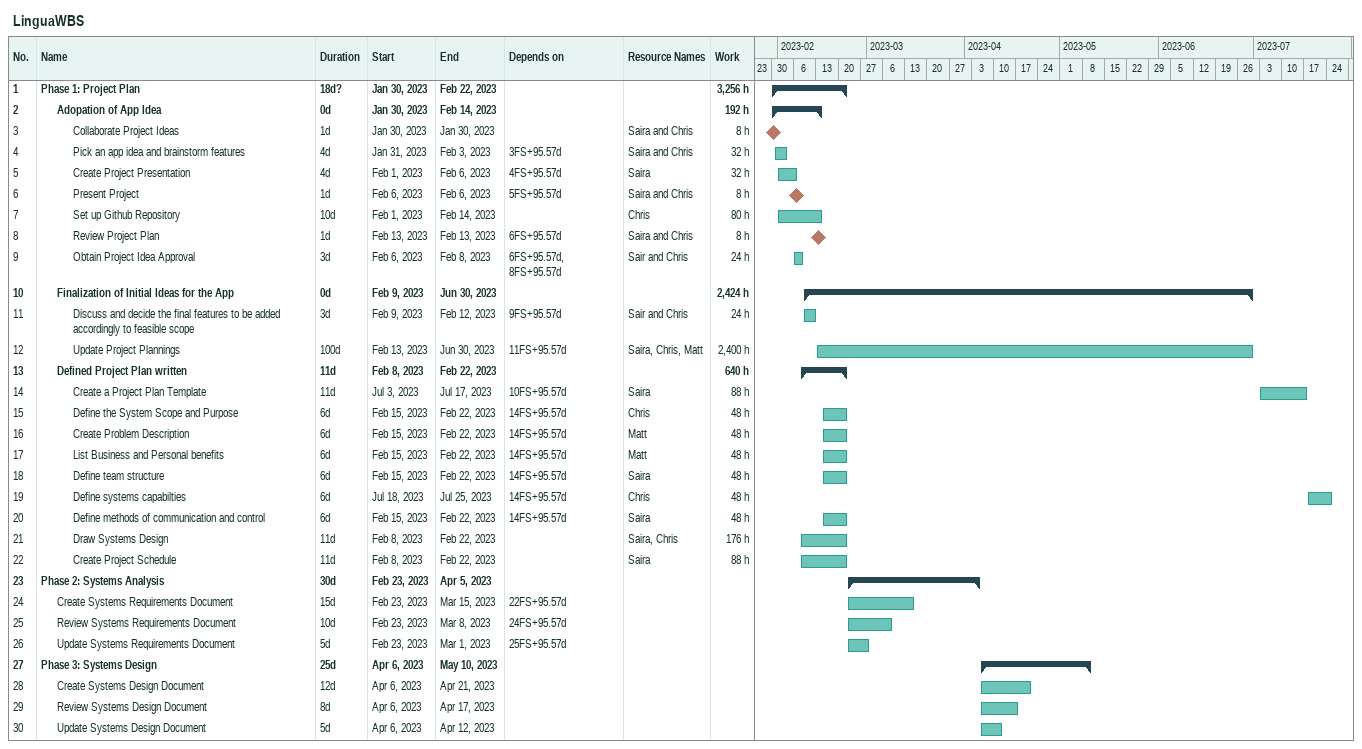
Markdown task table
LinguaWBS

| ID | Level | Task | Duration | Start | Finish | Predecessors | Resources | Work (h) |
|---|---|---|---|---|---|---|---|---|
| 1 | 1 | **Phase 1: Project Plan** | 18d? | 2023-01-30 | 2023-02-22 |  |  | 3256 |
| 2 | 2 | **Adopation of App Idea** | 0d | 2023-01-30 | 2023-02-14 |  |  | 192 |
| 3 | 3 | Collaborate Project Ideas | 1d | 2023-01-30 | 2023-01-30 |  | Saira and Chris | 8 |
| 4 | 3 | Pick an app idea and brainstorm features | 4d | 2023-01-31 | 2023-02-03 | 3FS+95.57d | Saira and Chris | 32 |
| 5 | 3 | Create Project Presentation | 4d | 2023-02-01 | 2023-02-06 | 4FS+95.57d | Saira | 32 |
| 6 | 3 | Present Project | 1d | 2023-02-06 | 2023-02-06 | 5FS+95.57d | Saira and Chris | 8 |
| 7 | 3 | Set up Github Repository | 10d | 2023-02-01 | 2023-02-14 |  | Chris | 80 |
| 8 | 3 | Review Project Plan | 1d | 2023-02-13 | 2023-02-13 | 6FS+95.57d | Saira and Chris | 8 |
| 9 | 3 | Obtain Project Idea Approval | 3d | 2023-02-06 | 2023-02-08 | 6FS+95.57d, 8FS+95.57d | Sair and Chris | 24 |
| 10 | 2 | **Finalization of Initial Ideas for the App** | 0d | 2023-02-09 | 2023-06-30 |  |  | 2424 |
| 11 | 3 | Discuss and decide the final features to be added accordingly to feasible scope | 3d | 2023-02-09 | 2023-02-12 | 9FS+95.57d | Sair and Chris | 24 |
| 12 | 3 | Update Project Plannings | 100d | 2023-02-13 | 2023-06-30 | 11FS+95.57d | Saira, Chris, Matt | 2400 |
| 13 | 2 | **Defined Project Plan written** | 11d | 2023-02-08 | 2023-02-22 |  |  | 640 |
| 14 | 3 | Create a Project Plan Template | 11d | 2023-07-03 | 2023-07-17 | 10FS+95.57d | Saira | 88 |
| 15 | 3 | Define the System Scope and Purpose | 6d | 2023-02-15 | 2023-02-22 | 14FS+95.57d | Chris | 48 |
| 16 | 3 | Create Problem Description | 6d | 2023-02-15 | 2023-02-22 | 14FS+95.57d | Matt | 48 |
| 17 | 3 | List Business and Personal benefits | 6d | 2023-02-15 | 2023-02-22 | 14FS+95.57d | Matt | 48 |
| 18 | 3 | Define team structure | 6d | 2023-02-15 | 2023-02-22 | 14FS+95.57d | Saira | 48 |
| 19 | 3 | Define systems capabilties | 6d | 2023-07-18 | 2023-07-25 | 14FS+95.57d | Chris | 48 |
| 20 | 3 | Define methods of communication and control | 6d | 2023-02-15 | 2023-02-22 | 14FS+95.57d | Saira | 48 |
| 21 | 3 | Draw Systems Design | 11d | 2023-02-08 | 2023-02-22 |  | Saira, Chris | 176 |
| 22 | 3 | Create Project Schedule | 11d | 2023-02-08 | 2023-02-22 |  | Saira | 88 |
| 23 | 1 | **Phase 2: Systems Analysis** | 30d | 2023-02-23 | 2023-04-05 |  |  |  |
| 24 | 2 | Create Systems Requirements Document | 15d | 2023-02-23 | 2023-03-15 | 22FS+95.57d |  |  |
| 25 | 2 | Review Systems Requirements Document | 10d | 2023-02-23 | 2023-03-08 | 24FS+95.57d |  |  |
| 26 | 2 | Update Systems Requirements Document | 5d | 2023-02-23 | 2023-03-01 | 25FS+95.57d |  |  |
| 27 | 1 | **Phase 3: Systems Design** | 25d | 2023-04-06 | 2023-05-10 |  |  |  |
| 28 | 2 | Create Systems Design Document | 12d | 2023-04-06 | 2023-04-21 |  |  |  |
| 29 | 2 | Review Systems Design Document | 8d | 2023-04-06 | 2023-04-17 |  |  |  |
| 30 | 2 | Update Systems Design Document | 5d | 2023-04-06 | 2023-04-12 |  |  |  |
